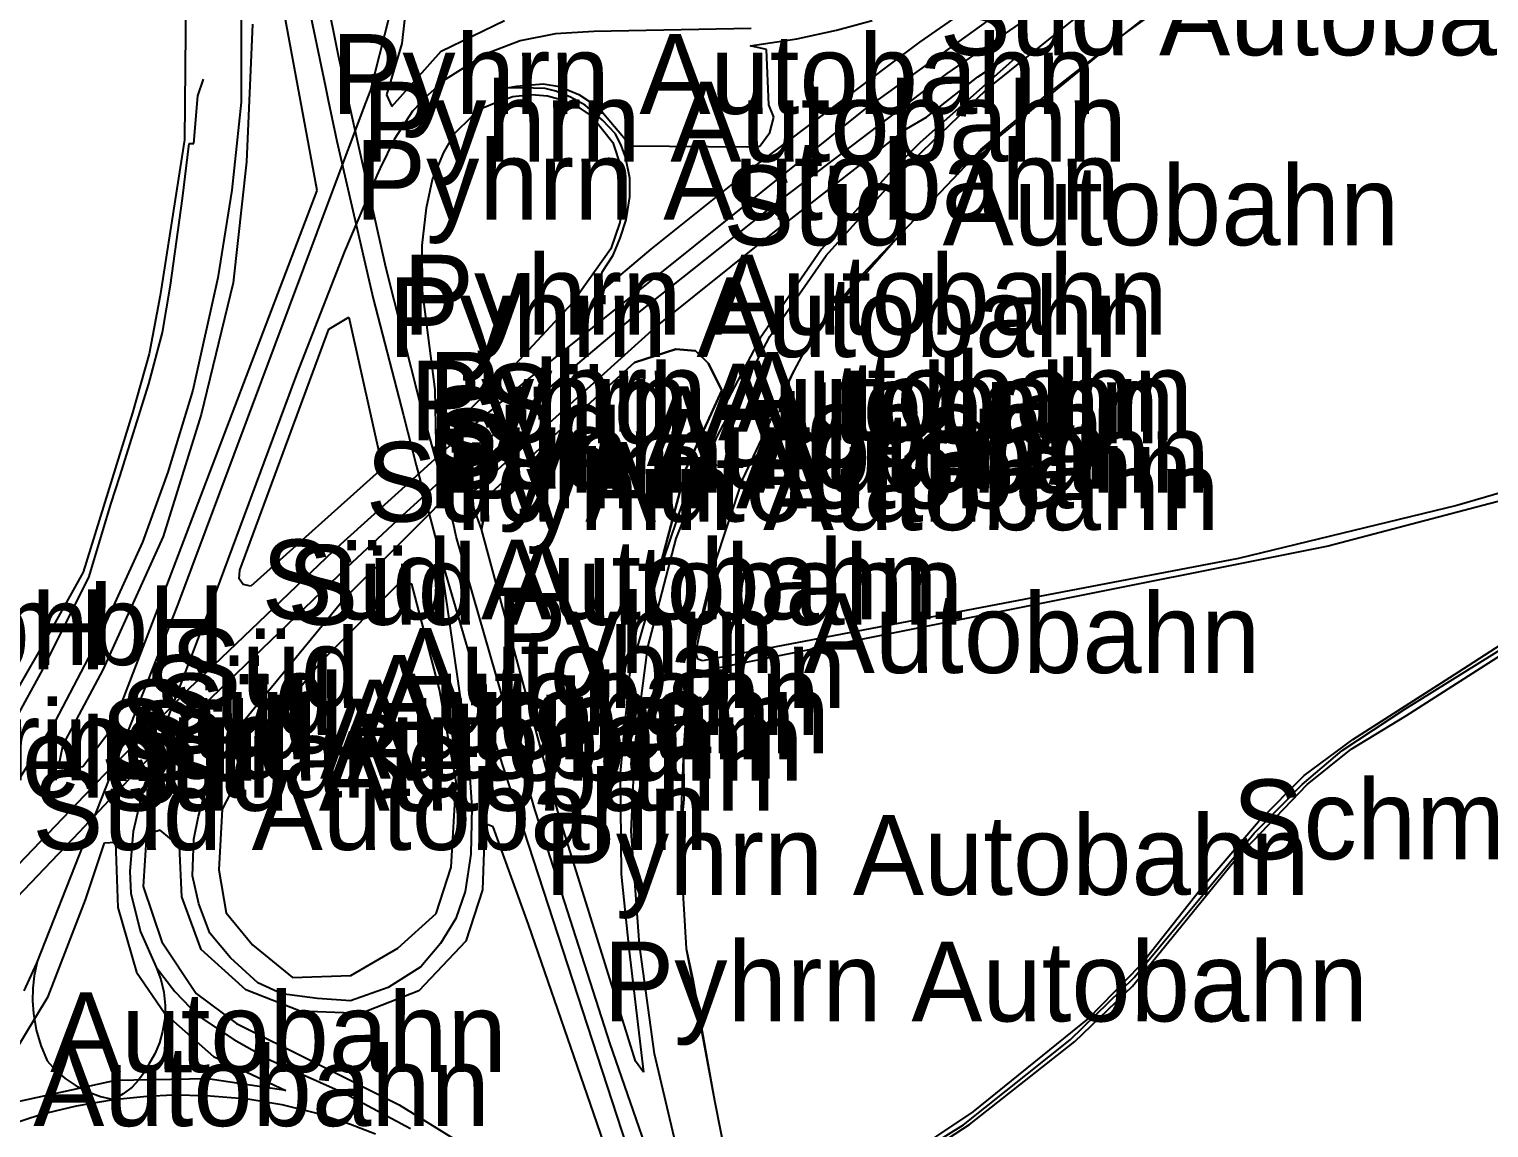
# Model space of a CAD drawing. Extents: x -3657 to 4700, y -7332 to 8131.
# Drawn here: x -2462 to -1668, y 200 to 798 of the extents above; entities that cross this region are included whole.
import ezdxf

# ---------------------------------------------------------------- set-up
doc = ezdxf.new("R2010")
doc.units = 0
for name, color, linetype in [('OSM_HIGHWAY_MOTORWAY', 8, 'CONTINUOUS'), ('OSM_HIGHWAY_MOTORWAY_LINK', 8, 'CONTINUOUS'), ('OSM_HIGHWAY_TRACK', 8, 'CONTINUOUS'), ('OSM_HIGHWAY_UNCLASSIFIED', 8, 'CONTINUOUS'), ('OSM_LABELS', 8, 'CONTINUOUS'), ('OSM_LANDUSE_FARMLAND', 3, 'CONTINUOUS'), ('OSM_LANDUSE_FOREST', 3, 'CONTINUOUS'), ('OSM_LANDUSE_GRASS', 3, 'CONTINUOUS')]:
    doc.layers.add(name, color=color, linetype=linetype)

msp = doc.modelspace()

# ---------------------------------------------------------------- linework, layer by layer
at = {"layer": 'OSM_HIGHWAY_MOTORWAY'}
for p, q in [((-2294.16054, 783.751214), (-2311.437943, 869.993999)), ((-2319.856695, 856.761802), (-2301.236843, 766.96078)), ((-1927.193961, 812.617416), (-2008.31736, 754.117766)), ((-1962.590643, 774.143972), (-1910.091001, 810.293443)), ((-2268.289942, 668.697823), (-2294.16054, 783.751214)), ((-2056.395261, 703.068175), (-1962.590643, 774.143972)), ((-2301.236843, 766.96078), (-2299.621352, 759.666392)), ((-2299.621352, 759.666392), (-2294.926571, 737.349571)), ((-2008.31736, 754.117766), (-2192.513589, 606.528739)), ((-2294.926571, 737.349571), (-2275.275231, 651.596043)), ((-2131.352493, 643.423216), (-2056.395261, 703.068175)), ((-2249.723181, 595.298052), (-2268.289942, 668.697823)), ((-2275.275231, 651.596043), (-2258.688014, 587.959187)), ((-2203.169757, 582.877579), (-2131.352493, 643.423216)), ((-2192.513589, 606.528739), (-2229.889815, 574.882663)), ((-2240.682503, 562.862492), (-2249.723181, 595.298052)), ((-2258.688014, 587.959187), (-2251.717894, 560.949939)), ((-2227.333851, 562.584504), (-2203.169757, 582.877579)), ((-2229.889815, 574.882663), (-2261.623201, 545.938624)), ((-2251.717894, 560.949939), (-2239.264209, 513.758812)), ((-2246.954853, 544.682121), (-2227.333851, 562.584504)), ((-2231.520474, 528.93692), (-2240.682503, 562.862492)), ((-2261.623201, 545.938624), (-2296.837855, 514.303667)), ((-2259.021731, 533.607107), (-2246.954853, 544.682121)), ((-2289.329238, 505.319117), (-2259.021731, 533.607107)), ((-2229.958075, 522.120671), (-2231.520474, 528.93692)), ((-2187.181713, 373.352978), (-2229.958075, 522.120671)), ((-2296.837855, 514.303667), (-2370.080998, 444.239744)), ((-2239.264209, 513.758812), (-2209.305586, 411.392763)), ((-2381.996187, 416.48549), (-2289.329238, 505.319117)), ((-2375.056405, 439.636274), (-2396.285312, 417.819829)), ((-2370.080998, 444.239744), (-2375.056405, 439.636274)), ((-2404.42344, 394.057474), (-2384.711424, 413.983604)), ((-2396.285312, 417.819829), (-2403.64224, 410.280813)), ((-2384.711424, 413.983604), (-2381.996187, 416.48549)), ((-2403.64224, 410.280813), (-2422.823343, 391.188645)), ((-2209.305586, 411.392763), (-2121.295497, 141.033418)), ((-2422.823343, 391.188645), (-2424.423664, 389.287211)), ((-2410.483424, 387.430256), (-2404.42344, 394.057474)), ((-2424.423664, 389.287211), (-2497.166233, 313.507869)), ((-2435.019157, 361.177134), (-2413.50204, 384.250081)), ((-2413.50204, 384.250081), (-2410.483424, 387.430256)), ((-2181.682978, 356.673739), (-2187.181713, 373.352978)), ((-2486.350791, 307.659016), (-2435.019157, 361.177134)), ((-2146.10427, 245.890234), (-2181.682978, 356.673739)), ((-2110.563484, 143.40187), (-2146.10427, 245.890234))]:
    msp.add_line(p, q, dxfattribs=at)
at = {"layer": 'OSM_HIGHWAY_MOTORWAY_LINK'}
for p, q in [((-1941.392073, 765.237258), (-1832.426117, 853.047892)), ((-2347.077327, 823.05862), (-2347.100081, 758.576682)), ((-2276.587343, 764.792479), (-2263.693759, 815.575202)), ((-2175.933956, 795.715788), (-2195.190904, 791.93516)), ((-2155.053934, 797.072366), (-2175.933956, 795.715788)), ((-2069.311599, 798.662453), (-2155.053934, 797.072366)), ((-2195.190904, 791.93516), (-2213.704574, 784.896521)), ((-2213.704574, 784.896521), (-2235.722265, 771.008275)), ((-2235.722265, 771.008275), (-2245.218011, 762.524102)), ((-2279.249489, 758.143022), (-2276.587343, 764.792479)), ((-1986.322422, 722.071388), (-1941.392073, 765.237258)), ((-2347.100081, 758.576682), (-2352.075487, 710.673908)), ((-2297.839004, 708.383292), (-2279.249489, 758.143022)), ((-2245.218011, 762.524102), (-2253.841544, 753.606269)), ((-2221.471062, 750.715201), (-2215.418662, 755.407627)), ((-2215.418662, 755.407627), (-2208.403036, 758.376531)), ((-2208.403036, 758.376531), (-2199.241006, 761.601184)), ((-2199.241006, 761.601184), (-2188.926139, 762.713133)), ((-2188.926139, 762.713133), (-2180.234346, 761.968127)), ((-2180.234346, 761.968127), (-2172.308584, 759.866543)), ((-2172.308584, 759.866543), (-2163.798818, 755.930243)), ((-2163.798818, 755.930243), (-2156.055083, 750.648484)), ((-2253.841544, 753.606269), (-2263.799941, 738.127935)), ((-2230.671014, 741.663934), (-2221.471062, 750.715201)), ((-2156.055083, 750.648484), (-2144.776989, 736.604565)), ((-2236.799259, 731.067057), (-2230.671014, 741.663934)), ((-2263.799941, 738.127935), (-2271.187207, 722.90535)), ((-2144.776989, 736.604565), (-2140.104961, 722.705199)), ((-2242.851659, 716.522761), (-2236.799259, 731.067057)), ((-2273.219842, 718.535389), (-2287.213174, 685.821842)), ((-2271.589183, 722.204822), (-2273.219842, 718.535389)), ((-2271.187207, 722.90535), (-2271.589183, 722.204822)), ((-2246.135731, 701.022188), (-2242.851659, 716.522761)), ((-2140.104961, 722.705199), (-2138.497055, 708.038588)), ((-2028.507196, 675.035934), (-1986.322422, 722.071388)), ((-2381.480444, 484.581263), (-2297.839004, 708.383292)), ((-2352.075487, 710.673908), (-2359.819222, 662.860089)), ((-2138.497055, 708.038588), (-2140.810316, 692.971675)), ((-2248.471745, 680.540083), (-2246.135731, 701.022188)), ((-2140.810316, 692.971675), (-2145.81606, 678.672008)), ((-2287.213174, 685.821842), (-2290.800624, 677.181996)), ((-2290.800624, 677.181996), (-2316.921509, 610.309367)), ((-2248.312471, 655.654658), (-2248.471745, 680.540083)), ((-2145.81606, 678.672008), (-2166.627822, 649.272069)), ((-2059.156005, 630.958265), (-2028.507196, 675.035934)), ((-2359.819222, 662.860089), (-2373.357486, 601.769597)), ((-2241.433365, 602.103181), (-2248.312471, 655.654658)), ((-2166.627822, 649.272069), (-2200.401429, 613.055882)), ((-2088.045218, 576.183644), (-2059.156005, 630.958265)), ((-2200.401429, 613.055882), (-2226.613327, 587.469929)), ((-2316.921509, 610.309367), (-2360.911385, 491.920129)), ((-2373.357486, 601.769597), (-2386.964009, 557.102595)), ((-2240.682503, 562.862492), (-2241.433365, 602.103181)), ((-2226.613327, 587.469929), (-2229.889815, 574.882663)), ((-2206.628272, 571.257709), (-2203.169757, 582.877579)), ((-2110.252521, 521.008721), (-2088.045218, 576.183644)), ((-2225.384645, 553.566596), (-2206.628272, 571.257709)), ((-2386.964009, 557.102595), (-2400.767729, 518.907137)), ((-2256.534027, 522.331941), (-2226.689172, 552.298974)), ((-2226.689172, 552.298974), (-2225.384645, 553.566596)), ((-2400.767729, 518.907137), (-2424.400911, 467.190377)), ((-2291.195016, 487.93935), (-2256.534027, 522.331941)), ((-2125.664146, 461.830781), (-2110.252521, 521.008721)), ((-2239.264209, 513.758812), (-2223.556789, 404.187331)), ((-2360.911385, 491.920129), (-2389.080074, 418.231251)), ((-2345.636279, 421.611576), (-2291.195016, 487.93935)), ((-2458.394467, 289.634318), (-2381.480444, 484.581263)), ((-2424.400911, 467.190377), (-2448.291964, 421.433665)), ((-2132.58876, 408.557292), (-2125.664146, 461.830781)), ((-2448.291964, 421.433665), (-2488.603376, 357.018444)), ((-2361.882196, 393.379185), (-2345.636279, 421.611576)), ((-2389.080074, 418.231251), (-2400.441597, 384.817175)), ((-2134.69724, 361.610794), (-2132.58876, 408.557292)), ((-2223.556789, 404.187331), (-2221.417971, 374.63172)), ((-2366.599731, 382.459843), (-2361.882196, 393.379185)), ((-2400.441597, 384.817175), (-2405.872072, 361.410643)), ((-2370.369208, 369.80586), (-2366.599731, 382.459843)), ((-2221.417971, 374.63172), (-2222.108157, 349.045767)), ((-2372.765898, 357.151877), (-2370.369208, 369.80586)), ((-2405.872072, 361.410643), (-2407.768187, 339.749871)), ((-2130.176901, 299.619622), (-2134.69724, 361.610794)), ((-2373.547097, 337.192388), (-2372.765898, 357.151877)), ((-2222.108157, 349.045767), (-2225.028175, 328.83053)), ((-2407.768187, 339.749871), (-2407.100754, 327.662983)), ((-2370.172012, 321.947564), (-2373.547097, 337.192388)), ((-2407.100754, 327.662983), (-2401.966074, 306.747217)), ((-2225.028175, 328.83053), (-2230.231115, 314.097202)), ((-2364.112027, 306.146765), (-2370.172012, 321.947564)), ((-2230.231115, 314.097202), (-2238.574023, 300.520301)), ((-2401.966074, 306.747217), (-2393.334957, 287.477136)), ((-2352.894609, 292.569864), (-2364.112027, 306.146765)), ((-2238.574023, 300.520301), (-2249.230191, 287.755124)), ((-2121.962929, 240.441682), (-2130.176901, 299.619622)), ((-2465.137053, 274.700839), (-2458.394467, 289.634318)), ((-2393.334957, 287.477136), (-2383.133856, 274.322777)), ((-2338.051818, 279.104158), (-2352.894609, 292.569864)), ((-2249.230191, 287.755124), (-2267.030922, 276.557795)), ((-2324.907947, 273.055154), (-2338.051818, 279.104158)), ((-2383.133856, 274.322777), (-2370.452637, 260.957146)), ((-2305.552401, 270.430954), (-2324.907947, 273.055154)), ((-2287.592397, 269.263407), (-2305.552401, 270.430954)), ((-2267.030922, 276.557795), (-2287.592397, 269.263407)), ((-2370.452637, 260.957146), (-2351.028832, 248.103013)), ((-2351.028832, 248.103013), (-2331.05136, 236.916803)), ((-2099.512924, 145.470096), (-2121.962929, 240.441682)), ((-2331.05136, 236.916803), (-2290.846131, 218.858747)), ((-2436.80909, 212.042498), (-2416.588916, 215.478421)), ((-2416.588916, 215.478421), (-2398.35587, 217.25754)), ((-2398.35587, 217.25754), (-2384.119836, 218.058144)), ((-2384.119836, 218.058144), (-2366.091572, 217.624484)), ((-2366.091572, 217.624484), (-2343.467124, 215.878723)), ((-2343.467124, 215.878723), (-2324.907947, 212.720787)), ((-2290.846131, 218.858747), (-2254.80477, 199.755459)), ((-2473.646818, 201.668012), (-2455.792996, 207.439028)), ((-2455.792996, 207.439028), (-2436.80909, 212.042498)), ((-2324.907947, 212.720787), (-2305.848195, 207.972764)), ((-2305.848195, 207.972764), (-2287.61515, 202.14615)), ((-2287.61515, 202.14615), (-2273.978289, 196.764315))]:
    msp.add_line(p, q, dxfattribs=at)
at = {"layer": 'OSM_HIGHWAY_TRACK'}
for p, q in [((-1866.351412, 795.615712), (-1786.653892, 853.014533)), ((-1949.120639, 727.72009), (-1866.351412, 795.615712)), ((-2370.69534, 761.923649), (-2367.646386, 771.074992)), ((-2372.781067, 736.104187), (-2370.69534, 761.923649)), ((-2379.038247, 706.003721), (-2375.428044, 736.104187)), ((-2375.428044, 736.104187), (-2372.781067, 736.104187)), ((-1990.713825, 683.931528), (-1949.120639, 727.72009)), ((-2385.545715, 658.812594), (-2379.038247, 706.003721)), ((-2033.808735, 634.805609), (-1990.713825, 683.931528)), ((-2389.823351, 633.182163), (-2385.545715, 658.812594)), ((-2397.347137, 605.105444), (-2389.823351, 633.182163)), ((-2039.049598, 625.076053), (-2033.808735, 634.805609)), ((-2045.746677, 612.633341), (-2039.049598, 625.076053)), ((-2073.885029, 553.244131), (-2045.746677, 612.633341)), ((-2413.21383, 554.667426), (-2397.347137, 605.105444)), ((-2417.923781, 540.212085), (-2413.21383, 554.667426)), ((-2089.751722, 505.441432), (-2073.885029, 553.244131)), ((-2430.074088, 499.792729), (-2417.923781, 540.212085)), ((-2103.274817, 449.888446), (-2089.751722, 505.441432)), ((-2456.141882, 447.686787), (-2430.074088, 499.792729)), ((-1713.456256, 428.016404), (-1621.964898, 485.192835)), ((-2469.073388, 423.957789), (-2456.141882, 447.686787)), ((-1747.601501, 405.466073), (-1713.456256, 428.016404)), ((-1769.452334, 387.085552), (-1747.601501, 405.466073)), ((-1795.573219, 360.521084), (-1769.452334, 387.085552)), ((-1860.951276, 281.906271), (-1795.573219, 360.521084)), ((-2458.394467, 289.634318), (-2459.744501, 282.895905)), ((-2393.334957, 287.477136), (-2390.832085, 280.794321)), ((-2459.744501, 282.895905), (-2460.502947, 276.068537)), ((-2390.832085, 280.794321), (-2389.20901, 273.855758)), ((-1895.786707, 248.014057), (-1860.951276, 281.906271)), ((-2460.502947, 276.068537), (-2460.654636, 269.20781)), ((-2389.20901, 273.855758), (-2388.496071, 266.761522)), ((-2460.654636, 269.20781), (-2460.199568, 262.347083)), ((-2460.199568, 262.347083), (-2458.697845, 253.462608)), ((-2388.496071, 266.761522), (-2388.693267, 259.622807)), ((-2388.693267, 259.622807), (-2389.815767, 252.584168)), ((-2458.697845, 253.462608), (-2456.172219, 244.811643)), ((-2389.815767, 252.584168), (-2391.613284, 246.335014)), ((-1953.769914, 201.756967), (-1895.786707, 248.014057)), ((-2456.172219, 244.811643), (-2452.675783, 236.516502)), ((-2394.131325, 240.341607), (-2397.339553, 234.681785)), ((-2391.613284, 246.335014), (-2394.131325, 240.341607)), ((-2452.675783, 236.516502), (-2448.072015, 231.446013)), ((-2448.072015, 231.446013), (-2442.906997, 226.953738)), ((-2397.339553, 234.681785), (-2399.857594, 230.167271)), ((-2442.906997, 226.953738), (-2436.915272, 222.884004)), ((-2436.915272, 222.884004), (-2430.460895, 219.581514)), ((-2402.921716, 226.008581), (-2406.493997, 222.272431)), ((-2399.857594, 230.167271), (-2402.921716, 226.008581)), ((-2430.460895, 219.581514), (-2423.650049, 217.101867)), ((-2423.650049, 217.101867), (-2416.588916, 215.478421)), ((-2411.287377, 218.491804), (-2416.588916, 215.478421)), ((-2406.493997, 222.272431), (-2411.287377, 218.491804)), ((-2008.643492, 167.653483), (-1953.769914, 201.756967))]:
    msp.add_line(p, q, dxfattribs=at)
at = {"layer": 'OSM_HIGHWAY_UNCLASSIFIED'}
for p, q in [((-2103.274817, 449.888446), (-2106.179665, 405.343759)), ((-2106.179665, 405.343759), (-2108.144041, 355.528432)), ((-2108.144041, 355.528432), (-2104.761371, 297.651472)), ((-2104.761371, 297.651472), (-2089.418006, 215.022522)), ((-2089.418006, 215.022522), (-2074.795164, 141.044538))]:
    msp.add_line(p, q, dxfattribs=at)
at = {"layer": 'OSM_LANDUSE_FARMLAND'}
for p, q in [((-2376.11823, 932.685698), (-2377.87024, 737.994501)), ((-1866.351412, 795.615712), (-1848.07286, 809.937619)), ((-1910.121339, 761.323197), (-1866.351412, 795.615712)), ((-1944.372766, 732.723862), (-1910.121339, 761.323197)), ((-2377.87024, 737.994501), (-2391.105125, 653.20837)), ((-1949.120639, 727.72009), (-1944.372766, 732.723862)), ((-1990.713825, 683.931528), (-1949.120639, 727.72009)), ((-2012.450892, 661.047612), (-1990.713825, 683.931528)), ((-2033.808735, 634.805609), (-2012.450892, 661.047612)), ((-2391.105125, 653.20837), (-2397.081681, 621.584533)), ((-2039.049598, 625.076053), (-2033.808735, 634.805609)), ((-2397.081681, 621.584533), (-2406.228541, 589.338004)), ((-2045.746677, 612.633341), (-2039.049598, 625.076053)), ((-2048.044769, 608.363456), (-2045.746677, 612.633341)), ((-2073.885029, 553.244131), (-2048.044769, 608.363456)), ((-2406.228541, 589.338004), (-2433.153379, 502.561483)), ((-2089.751722, 505.441432), (-2073.885029, 553.244131)), ((-1628.358599, 550.19739), (-1755.299729, 516.838912)), ((-1638.544531, 552.432408), (-1685.128292, 539.000061)), ((-1685.128292, 539.000061), (-1804.136076, 510.111619)), ((-1755.299729, 516.838912), (-2095.030507, 448.898811)), ((-1804.136076, 510.111619), (-2095.857213, 454.380721)), ((-2433.153379, 502.561483), (-2454.647743, 463.798932)), ((-2099.512924, 459.062028), (-2089.751722, 505.441432)), ((-1684.506367, 448.087088), (-1624.369172, 487.205464)), ((-1712.576458, 424.491525), (-1625.104865, 480.633844)), ((-2454.647743, 463.798932), (-2492.881012, 397.337724)), ((-2098.496606, 455.192444), (-2099.512924, 459.062028)), ((-2095.857213, 454.380721), (-2098.496606, 455.192444)), ((-2095.030507, 448.898811), (-2103.274817, 449.888446)), ((-2103.274817, 449.888446), (-2101.947536, 436.289307)), ((-1741.875232, 411.470599), (-1684.506367, 448.087088)), ((-2101.947536, 436.289307), (-2106.179665, 405.343759)), ((-1742.792952, 406.211079), (-1712.576458, 424.491525)), ((-2106.179665, 405.343759), (-2106.096236, 378.990561)), ((-1768.322249, 391.94477), (-1741.875232, 411.470599)), ((-1766.69159, 387.063313), (-1742.792952, 406.211079)), ((-1793.222036, 366.781358), (-1768.322249, 391.94477)), ((-1804.864184, 347.288887), (-1766.69159, 387.063313)), ((-2106.096236, 378.990561), (-2108.144041, 355.528432)), ((-1825.281554, 329.286429), (-1793.222036, 366.781358)), ((-2108.144041, 355.528432), (-2104.761371, 297.651472)), ((-1861.724891, 277.169367), (-1804.864184, 347.288887)), ((-1857.424501, 288.600205), (-1825.281554, 329.286429)), ((-2104.761371, 297.651472), (-2101.211843, 280.938875)), ((-1885.987583, 259.378178), (-1857.424501, 288.600205)), ((-2101.211843, 280.938875), (-2089.418006, 215.022522)), ((-1893.230743, 247.102259), (-1861.724891, 277.169367)), ((-1948.559389, 208.862323), (-1885.987583, 259.378178)), ((-1950.607194, 201.890401), (-1893.230743, 247.102259)), ((-2089.418006, 215.022522), (-2074.795164, 141.044538)), ((-1997.054435, 176.382285), (-1948.559389, 208.862323)), ((-1992.655447, 174.52533), (-1950.607194, 201.890401))]:
    msp.add_line(p, q, dxfattribs=at)
at = {"layer": 'OSM_LANDUSE_FOREST'}
for p, q in [((-2305.643415, 710.40704), (-2338.749589, 888.852658)), ((-2254.782017, 832.877132), (-2259.59815, 790.445148)), ((-2238.225138, 786.23086), (-2203.61724, 803.088011)), ((-2340.858069, 800.975308), (-2344.164894, 726.052166)), ((-2259.59815, 790.445148), (-2268.024486, 762.457385)), ((-2265.013455, 756.141513), (-2238.225138, 786.23086)), ((-2268.024486, 762.457385), (-2265.013455, 756.141513)), ((-2344.164894, 726.052166), (-2351.392886, 660.146933)), ((-2389.011814, 491.619902), (-2305.643415, 710.40704)), ((-2351.392886, 660.146933), (-2368.844731, 588.526281)), ((-2299.333143, 634.939043), (-2288.487363, 641.488424)), ((-2288.487363, 641.488424), (-2270.125382, 559.337613)), ((-2347.790267, 503.706791), (-2299.333143, 634.939043)), ((-2132.892138, 616.81427), (-2110.33595, 624.064179)), ((-2110.33595, 624.064179), (-2099.785964, 623.096784)), ((-2099.785964, 623.096784), (-2092.580726, 616.236057)), ((-2212.642749, 544.28182), (-2132.892138, 616.81427)), ((-2092.580726, 616.236057), (-2085.337565, 601.46937)), ((-2085.337565, 601.46937), (-2104.897891, 558.73716)), ((-2368.844731, 588.526281), (-2389.610986, 522.020595)), ((-2270.125382, 559.337613), (-2341.881971, 494.977989)), ((-2104.897891, 558.73716), (-2120.55222, 499.748251)), ((-2215.213882, 531.394328), (-2212.642749, 544.28182)), ((-2216.29846, 525.956896), (-2215.213882, 531.394328)), ((-2174.12127, 370.339596), (-2216.29846, 525.956896)), ((-2389.610986, 522.020595), (-2422.413782, 449.488145)), ((-2348.070892, 498.925409), (-2347.790267, 503.706791)), ((-2345.969996, 495.856429), (-2348.070892, 498.925409)), ((-2341.881971, 494.977989), (-2345.969996, 495.856429)), ((-2259.893944, 497.646667), (-2303.534934, 454.002659)), ((-2254.17526, 496.134416), (-2259.893944, 497.646667)), ((-2239.127689, 438.657759), (-2254.17526, 496.134416)), ((-2120.55222, 499.748251), (-2135.599791, 447.086334)), ((-2417.301855, 417.886546), (-2389.011814, 491.619902)), ((-2303.534934, 454.002659), (-2338.150416, 410.669996)), ((-2422.413782, 449.488145), (-2444.090172, 408.557292)), ((-2135.599791, 447.086334), (-2140.711718, 393.212392)), ((-2230.102179, 388.397652), (-2239.127689, 438.657759)), ((-2433.251977, 396.826227), (-2417.301855, 417.886546)), ((-2444.090172, 408.557292), (-2446.797825, 396.225775)), ((-2338.150416, 410.669996), (-2357.407364, 373.653205)), ((-2446.797825, 396.225775), (-2433.251977, 396.826227)), ((-2140.711718, 393.212392), (-2140.112545, 338.137545)), ((-2232.809832, 342.051606), (-2230.102179, 388.397652)), ((-2357.407364, 373.653205), (-2359.212465, 340.550475)), ((-2214.447851, 365.825082), (-2215.653781, 329.720089)), ((-2209.935097, 364.023724), (-2214.447851, 365.825082)), ((-2132.285381, 236.416426), (-2174.12127, 370.339596)), ((-2398.64408, 359.809436), (-2400.449182, 331.521447)), ((-2391.120294, 362.222366), (-2398.64408, 359.809436)), ((-2380.585477, 353.493564), (-2391.120294, 362.222366)), ((-2190.678149, 310.750235), (-2209.935097, 364.023724)), ((-2431.750254, 324.293777), (-2421.511231, 355.294922)), ((-2421.511231, 355.294922), (-2415.496753, 355.595148)), ((-2415.496753, 355.595148), (-2414.290824, 320.079489)), ((-2379.379548, 325.806028), (-2380.585477, 353.493564)), ((-2240.93279, 316.777), (-2232.809832, 342.051606)), ((-2359.212465, 340.550475), (-2355.298883, 317.077226)), ((-2140.112545, 338.137545), (-2135.895585, 296.306014)), ((-2400.449182, 331.521447), (-2390.217743, 301.42098)), ((-2215.653781, 329.720089), (-2224.686874, 301.721207)), ((-2452.213131, 271.631859), (-2431.750254, 324.293777)), ((-2414.290824, 320.079489), (-2404.059385, 284.875175)), ((-2368.844731, 297.206693), (-2379.379548, 325.806028)), ((-2355.298883, 317.077226), (-2340.858069, 299.619622)), ((-2261.699046, 297.818265), (-2240.93279, 316.777)), ((-2129.27435, 133.194176), (-2190.678149, 310.750235)), ((-2390.217743, 301.42098), (-2371.552384, 273.132991)), ((-2344.468272, 275.245695), (-2368.844731, 297.206693)), ((-2340.858069, 299.619622), (-2319.189263, 281.861793)), ((-2287.281434, 283.062698), (-2261.699046, 297.818265)), ((-2224.686874, 301.721207), (-2250.261678, 274.645242)), ((-2135.895585, 296.306014), (-2128.076005, 230.400781)), ((-2404.059385, 284.875175), (-2388.708436, 262.302605)), ((-2319.189263, 281.861793), (-2287.281434, 283.062698)), ((-2471.773456, 239.129582), (-2452.213131, 271.631859)), ((-2371.552384, 273.132991), (-2349.580199, 256.887412)), ((-2314.972302, 263.50351), (-2344.468272, 275.245695)), ((-2250.261678, 274.645242), (-2281.866128, 262.302605)), ((-2388.708436, 262.302605), (-2362.223497, 238.829356)), ((-2281.866128, 262.302605), (-2314.972302, 263.50351)), ((-2349.580199, 256.887412), (-2308.047689, 236.1162)), ((-2362.223497, 238.829356), (-2322.799466, 220.471074)), ((-2308.047689, 236.1162), (-2261.099873, 212.642951)), ((-2128.076005, 230.400781), (-2132.285381, 236.416426)), ((-2415.496753, 225.886267), (-2467.859874, 214.455428)), ((-2365.234528, 226.786945), (-2415.496753, 225.886267)), ((-2322.799466, 220.471074), (-2365.234528, 226.786945)), ((-2261.099873, 212.642951), (-2223.784323, 189.469928))]:
    msp.add_line(p, q, dxfattribs=at)
at = {"layer": 'OSM_LANDUSE_GRASS'}
for p, q in [((-1911.463789, 837.191495), (-1977.827826, 791.256871)), ((-2022.993293, 797.795133), (-2003.486058, 803.032414)), ((-2044.593839, 792.958153), (-2022.993293, 797.795133)), ((-2069.918355, 789.255362), (-2044.593839, 792.958153)), ((-2060.961107, 787.142659), (-2069.918355, 789.255362)), ((-1977.827826, 791.256871), (-2065.928929, 725.029173)), ((-2059.755177, 757.064431), (-2060.961107, 787.142659)), ((-1925.760498, 782.394635), (-1977.433434, 736.593445)), ((-1945.897243, 772.253658), (-1926.875414, 784.92988)), ((-1926.875414, 784.92988), (-1925.760498, 782.394635)), ((-1973.868737, 750.30378), (-1945.897243, 772.253658)), ((-2202.198946, 766.30473), (-2197.049097, 767.216528)), ((-2187.85673, 766.182415), (-2202.198946, 766.30473)), ((-2197.049097, 767.216528), (-2182.699296, 768.528628)), ((-2181.591965, 765.960025), (-2187.85673, 766.182415)), ((-2182.699296, 768.528628), (-2173.681371, 766.983019)), ((-2175.751929, 764.447774), (-2181.591965, 765.960025)), ((-2167.750323, 761.200882), (-2175.751929, 764.447774)), ((-2173.681371, 766.983019), (-2163.13897, 762.768731)), ((-2159.748716, 756.886519), (-2167.750323, 761.200882)), ((-2163.13897, 762.768731), (-2152.755842, 755.841287)), ((-2150.343984, 748.669214), (-2159.748716, 756.886519)), ((-2152.755842, 755.841287), (-2134.993034, 734.780968)), ((-2057.077862, 750.414975), (-2059.755177, 757.064431)), ((-2143.426955, 741.5305), (-2150.343984, 748.669214)), ((-2059.156005, 741.997519), (-2057.077862, 750.414975)), ((-1984.790361, 744.032386), (-1973.868737, 750.30378)), ((-2140.286988, 735.481496), (-2143.426955, 741.5305)), ((-2064.692662, 734.603056), (-2059.156005, 741.997519)), ((-2059.14842, 685.944156), (-1984.790361, 744.032386)), ((-2137.799285, 728.776442), (-2140.286988, 735.481496)), ((-2134.993034, 734.780968), (-2071.495923, 734.180515)), ((-2071.495923, 734.180515), (-2064.692662, 734.603056)), ((-1977.433434, 736.593445), (-1994.559147, 719.324873)), ((-2135.531531, 717.100975), (-2137.799285, 728.776442)), ((-2065.928929, 725.029173), (-2124.07141, 678.505215)), ((-2135.531531, 706.937758), (-2135.531531, 717.100975)), ((-1994.559147, 719.324873), (-2031.010069, 678.427379)), ((-2137.36697, 694.39497), (-2135.531531, 706.937758)), ((-2140.719302, 684.565339), (-2137.36697, 694.39497)), ((-2144.503949, 675.158248), (-2140.719302, 684.565339)), ((-2121.432017, 635.984276), (-2059.14842, 685.944156)), ((-2124.07141, 678.505215), (-2153.264001, 653.86442)), ((-2031.010069, 678.427379), (-2064.457543, 630.090944)), ((-2150.343984, 666.296013), (-2144.503949, 675.158248)), ((-2152.611738, 659.379688), (-2150.343984, 666.296013)), ((-2153.264001, 653.86442), (-2152.611738, 659.379688)), ((-2220.196873, 546.983856), (-2121.432017, 635.984276)), ((-2064.457543, 630.090944), (-2085.383072, 590.472192)), ((-2110.33595, 624.064179), (-2132.892138, 616.81427)), ((-2099.785964, 623.096784), (-2110.33595, 624.064179)), ((-2092.580726, 616.236057), (-2099.785964, 623.096784)), ((-2132.892138, 616.81427), (-2212.642749, 544.28182)), ((-2085.337565, 601.46937), (-2092.580726, 616.236057)), ((-2104.897891, 558.73716), (-2085.337565, 601.46937)), ((-2085.383072, 590.472192), (-2102.971438, 551.642924)), ((-2120.55222, 499.748251), (-2104.897891, 558.73716)), ((-2102.971438, 551.642924), (-2120.55222, 499.748251)), ((-2220.993241, 543.570172), (-2220.196873, 546.983856)), ((-2220.409238, 537.610124), (-2220.993241, 543.570172)), ((-2212.642749, 544.28182), (-2215.213882, 531.394328)), ((-2216.29846, 525.956896), (-2220.409238, 537.610124)), ((-2215.213882, 531.394328), (-2216.29846, 525.956896))]:
    msp.add_line(p, q, dxfattribs=at)

# ---------------------------------------------------------------- texts
at = {"layer": 'OSM_LABELS'}
for s, p in [('Süd Autobahn', (-1966.739852, 784.10011)), ('Pyhrn Autobahn', (-2298.042979, 752.163537)), ('Pyhrn Autobahn', (-2281.225241, 726.224518)), ('Pyhrn Autobahn', (-2285.100901, 694.472807)), ('Süd Autobahn', (-2084.578898, 680.641895)), ('Pyhrn Autobahn', (-2259.006562, 631.997937)), ('Pyhrn Autobahn', (-2266.981623, 619.777615)), ('Pyhrn Autobahn', (-2255.202954, 574.454563)), ('Pyhrn Autobahn', (-2245.202842, 579.080272)), ('Süd Autobahn', (-2215.251804, 572.731041)), ('Süd Autobahn', (-2245.756508, 560.410644)), ('Süd Autobahn', (-2243.19402, 548.11354)), ('Pyhrn Autobahn', (-2236.101488, 545.899706)), ('Pyhrn Autobahn', (-2245.491052, 537.354376)), ('Süd Autobahn', (-2279.230528, 530.121146)), ('Pyhrn Autobahn', (-2230.739274, 525.528795)), ('Süd Autobahn', (-2335.908514, 476.928924)), ('Süd Autobahn', (-2322.031551, 473.96959)), ('Schneid GmbH', (-2813.929745, 449.797266)), ('Schneid GmbH', (-2749.412416, 452.047216)), ('Pyhrn Autobahn', (-2208.569894, 447.736824)), ('Süd Autobahn', (-2385.670859, 428.728052)), ('Süd Autobahn', (-2399.963776, 414.050321)), ('Süd Autobahn', (-2413.232791, 400.734729)), ('Süd Autobahn', (-2394.567432, 404.020539)), ('Gewerbering', (-2711.278351, 389.23811)), ('Süd Autobahn', (-2423.623503, 390.237928)), ('Süd Autobahn', (-2408.932869, 389.125948)), ('Feldstraße', (-2501.984094, 379.925804)), ('Süd Autobahn', (-2424.260598, 372.713607)), ('Süd Autobahn', (-2460.794949, 351.39754)), ('Schmidbauerweg', (-1807.398654, 346.301415)), ('Pyhrn Autobahn', (-2181.80839, 326.923767)), ('Pyhrn Autobahn', (-2149.994147, 258.002372)), ('Süd Autobahn', (-2570.496389, 230.419294)), ('Süd Autobahn', (-2579.707926, 201.011552))]:
    msp.add_text(s, height=43.418293, dxfattribs=at).set_placement(p)

doc.saveas('drawing.dxf')
